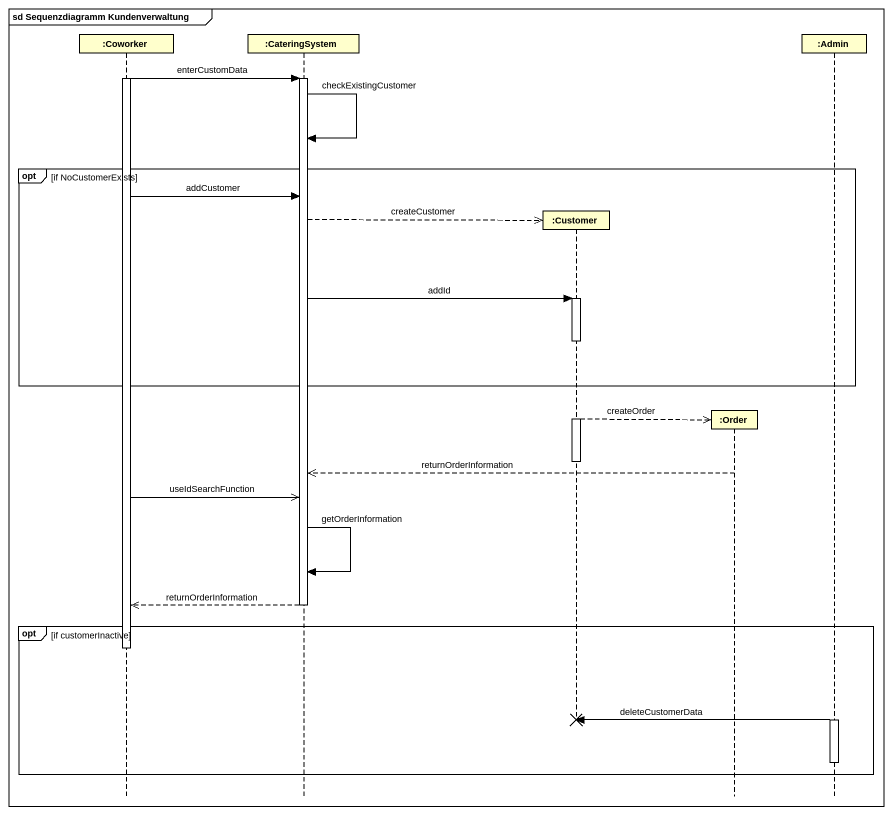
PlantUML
@startuml
mainframe sd Sequenzdiagramm Kundenverwaltung
hide footbox
participant ":Coworker" as Coworker
participant ":CateringSystem" as CateringSystem
participant ":Customer" as Customer
participant ":Order" as Order
participant ":Admin" as Admin

activate Coworker
Coworker -> CateringSystem : enterCustomData
activate CateringSystem
CateringSystem -> CateringSystem : checkExistingCustomer
opt if NoCustomerExists
  Coworker -> CateringSystem : addCustomer
  CateringSystem -->> Customer ** : createCustomer
  CateringSystem -> Customer : addId
  activate Customer
end
Customer -->> Order ** : createOrder
deactivate Customer
Order -->> CateringSystem : returnOrderInformation
Coworker ->> CateringSystem : useIdSearchFunction
CateringSystem -> CateringSystem : getOrderInformation
CateringSystem -->> Coworker : returnOrderInformation
deactivate CateringSystem
opt if customerInactive
  deactivate Coworker
  activate Admin
  Admin -> Customer !! : deleteCustomerData
  deactivate Admin
end
@enduml
